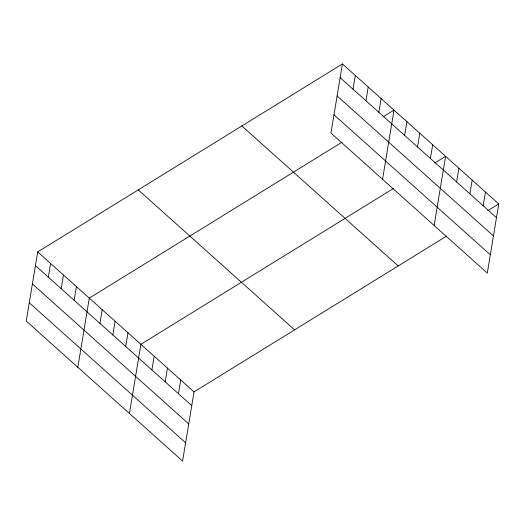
<?xml version="1.0" encoding="UTF-8"?>
<svg xmlns="http://www.w3.org/2000/svg" width="525" height="525" viewBox="0 0 525 525"><rect width="100%" height="100%" fill="white"/><g stroke="black" fill="none" stroke-linecap="round" stroke-linejoin="round"><path stroke-width="0.79" d="M342.418 63.925L330.967 133.094L487.298 273.085L498.75 203.923L342.418 63.925L37.702 251.915L26.25 321.077L182.582 461.075L194.033 391.906L446.762 235.994M48.326 277.187L50.597 263.465M61.222 288.737L63.492 275.015M74.123 300.287L76.394 286.558M77.838 367.277L89.289 298.108L342.018 142.196M99.914 323.387L102.185 309.658M112.809 334.937L115.087 321.208M125.711 346.487L127.982 332.758M129.432 413.477L140.877 344.308L393.606 188.396M151.896 369.935L154.166 356.206M165.185 381.833L167.455 368.11M178.474 393.737L180.744 380.008M353.043 89.204L355.313 75.475M365.938 100.754L368.215 87.025M378.84 112.297L381.111 98.575M382.554 179.294L394.006 110.125L383.06 116.878M404.631 135.398L406.908 121.675M417.533 146.947L419.803 133.225M430.428 158.498L432.698 144.775M434.149 225.488L445.6 156.319L434.654 163.072M456.612 181.945L458.883 168.223M469.901 193.85L472.172 180.121M483.19 205.748L485.461 192.019M487.804 210.669L498.75 203.923M340.148 77.654L496.479 217.645M337.116 95.95L493.447 235.942M333.998 114.798L490.33 254.789M241.861 125.961L398.193 265.958M138.259 189.879L294.591 329.871M37.702 251.915L194.033 391.906M35.431 265.637L191.763 405.635M32.399 283.933L188.731 423.931M29.282 302.787L185.614 442.778"/></g></svg>
